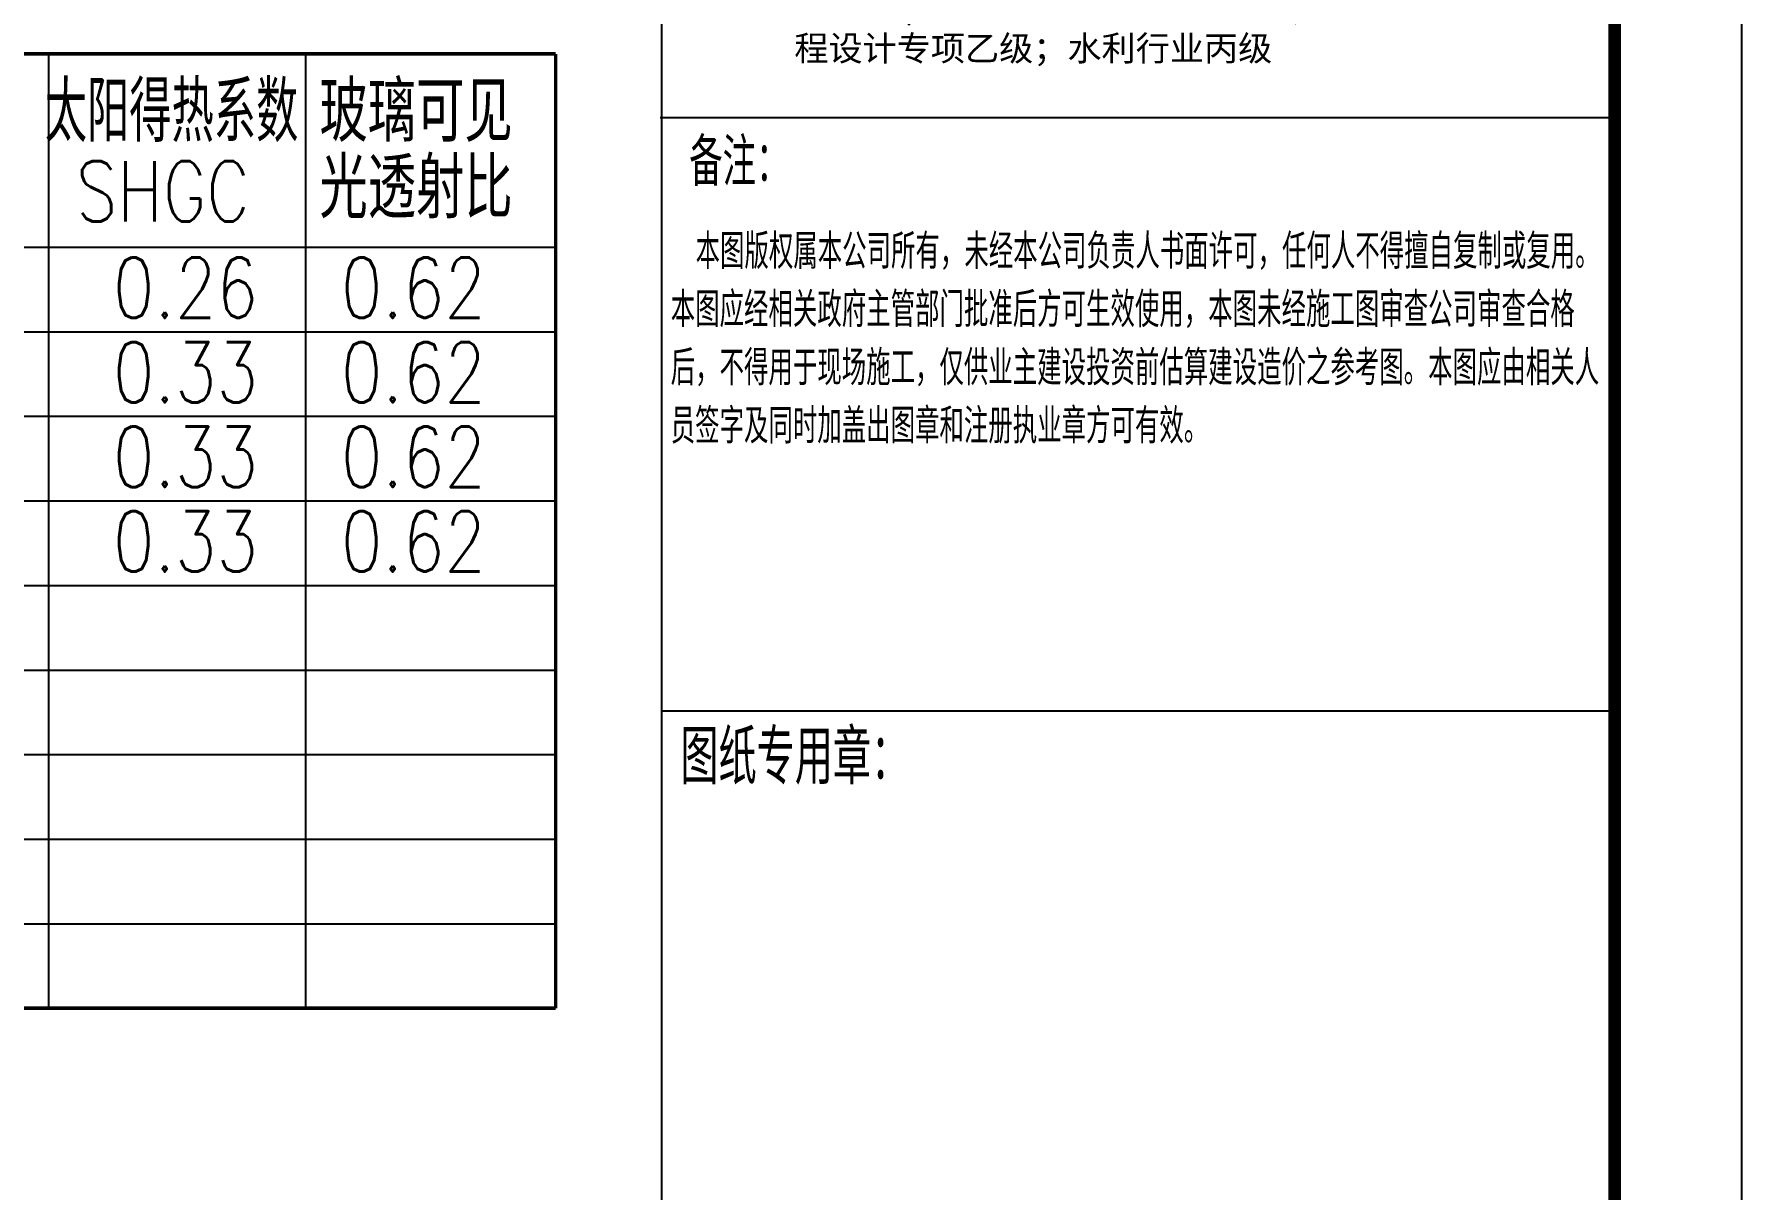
# Model space of a CAD drawing. Extents: x -695846 to 822170, y -413475 to 397179.
# Drawn here: x 574587 to 588020, y 54402 to 63490 of the extents above; entities that cross this region are included whole.
import ezdxf

# ---------------------------------------------------------------- set-up
doc = ezdxf.new("R2010")
doc.units = 0
doc.header["$LTSCALE"] = 1000
doc.header["$MEASUREMENT"] = 0
for name, color, linetype in [('AXIS', 3, 'Continuous'), ('T-图框-175', 175, 'Continuous'), ('TK', 4, 'Continuous')]:
    doc.layers.add(name, color=color, linetype=linetype)
doc.styles.add('_HZTXT', font='txt.shx', dxfattribs={"width": 0.8, "bigfont": 'HZTXT.shx'})
doc.styles.add('tk', font='txt.shx', dxfattribs={"width": 0.7, "bigfont": 'hztxt.shx'})
doc.styles.add('图框字型一', font='')
doc.styles.get('图框字型一').set_extended_font_data('SimSun')

# ---------------------------------------------------------------- blocks, each defined once
blk = doc.blocks.new('备注')
at = {"layer": 'TK', "insert": (2526775, -172239), "char_height": 313.797, "attachment_point": 1, "style": 'tk'}
blk.add_mtext_dynamic_manual_height_columns(' {\\H0.875x;本图版权属本公司所有，未经本公司负责人书面许可，任何人不得擅自复制或复用。本图应经相关政府主管部门批准后方可生效使用，本图未经施工图审查公司审查合格后，不得用于现场施工，仅供业主建设投资前估算建设造价之参考图。本图应由相关人员签字及同时加盖出图章和注册执业章方可有效。}', width=7379.47, gutter_width=1470, heights=[0], dxfattribs=at)
blk = doc.blocks.new('资质')
at = {"layer": 'TK', "insert": (2529326, -169570), "char_height": 193.202, "attachment_point": 1, "style": '图框字型一'}
blk.add_mtext_dynamic_manual_height_columns('       资质证书编号：A252030795^J{\\H0.9705x;电力行业(风力发电、新能源发电、送电工程、变电工程)专业乙级；市政行业乙级；农林行业（农业综合开发生态工程、营造林工程）专业乙级；建筑行业（建筑工程、人防工程）乙级；环境工程(污染修复工程）专项乙级；风景园林工程设计专项乙级；水利行业丙级}', width=5425.63, gutter_width=2250, heights=[4035], dxfattribs=at)
blk = doc.blocks.new('中亿国际')
at = {"lineweight": 20, "xscale": 1.05, "yscale": 1.05, "zscale": 1.05}
blk.add_blockref('资质', (-128018, 8935), dxfattribs=at)
blk = doc.blocks.new('3er1t35wer1t')
at = {"layer": 'TK', "color": 7}
for p, q in [((313372, 298821), (320872, 298821)), ((313394, 294155), (320894, 294155))]:
    blk.add_line(p, q, dxfattribs=at)
blk.add_lwpolyline([(313385, 263477), (313385, 303477), (320885, 303477), (320885, 263477)], close=True, dxfattribs=at)
at = {"lineweight": 20}
for name, p in [('中亿国际', (-2213347, 470556)), ('备注', (-2213320, 470144))]:
    blk.add_blockref(name, p, dxfattribs=at)
at = {"color": 7, "style": 'tk', "width": 0.7}
blk.add_text('备注：', height=375, dxfattribs=at).set_placement((313601, 298283))
at = {"layer": 'TK', "color": 7, "lineweight": -3, "style": 'tk', "width": 0.7}
blk.add_text('图纸专用章：', height=428.6, dxfattribs=at).set_placement((313531, 293577))

msp = doc.modelspace()

# ---------------------------------------------------------------- linework, layer by layer
at = {"layer": 'AXIS', "color": 7}
for p, q in [((574699, 63335), (574699, 55830)), ((576720, 63335), (576720, 55830)), ((560154, 61815), (578689, 61815)), ((560819, 61150), (578689, 61150)), ((560819, 60485), (578689, 60485)), ((560819, 59820), (578689, 59820)), ((560819, 59155), (578689, 59155)), ((560154, 58490), (578689, 58490)), ((560819, 57825), (578689, 57825)), ((560819, 57160), (578689, 57160)), ((560819, 56495), (578689, 56495))]:
    msp.add_line(p, q, dxfattribs=at)
at = {"layer": 'AXIS', "color": 7, "const_width": 28.5}
for points in [[(560154, 63335), (578689, 63335)], [(578689, 63335), (578689, 55830)], [(560154, 55830), (578689, 55830)]]:
    msp.add_lwpolyline(points, dxfattribs=at)
at = {"layer": 'T-图框-175'}
msp.add_lwpolyline([(528620, 26491), (588020, 26491), (588020, 68491), (528620, 68491)], close=True, dxfattribs=at)
at = {"layer": 'T-图框-175', "const_width": 100}
msp.add_lwpolyline([(531120, 27491), (587020, 27491), (587020, 67491), (531120, 67491)], close=True, dxfattribs=at)

# ---------------------------------------------------------------- block references
msp.add_blockref('3er1t35wer1t', (266139, -235986))

# ---------------------------------------------------------------- texts
at = {"layer": 'AXIS', "color": 7, "style": '_HZTXT'}
for s, width, p in [('太阳得热系数', 0.7, (574670, 62643)), ('玻璃可见', 0.8, (576831, 62643)), ('SHGC', 0.8, (574915, 62017)), ('光透射比', 0.8, (576831, 62042)), ('0.26', 0.8, (575207, 61259)), ('0.62', 0.8, (577000, 61259)), ('0.33', 0.8, (575207, 60594)), ('0.62', 0.8, (577000, 60594)), ('0.33', 0.8, (575207, 59929)), ('0.62', 0.8, (577000, 59929)), ('0.33', 0.8, (575207, 59264)), ('0.62', 0.8, (577000, 59264))]:
    msp.add_text(s, height=475, dxfattribs=dict(at, width=width)).set_placement(p)

doc.saveas('drawing.dxf')
